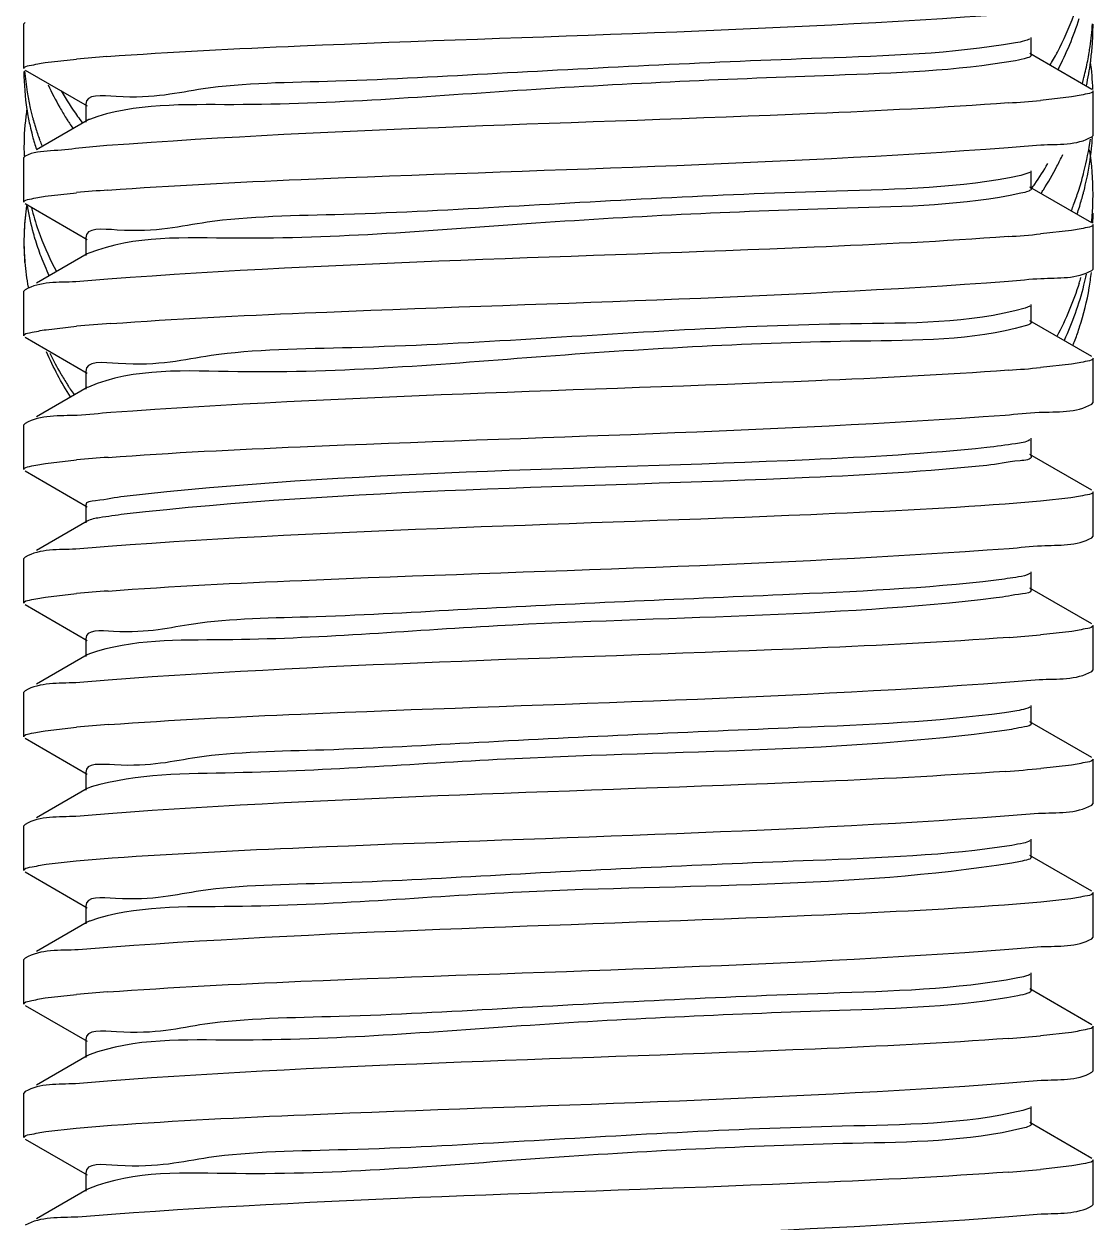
# Model space of a CAD drawing. Extents: x 1680110 to 2699828, y 269661 to 891349.
# Drawn here: x 2392298.8 to 2392353.4, y 723089.7 to 723150.9 of the extents above; entities that cross this region are included whole.
import ezdxf

# ---------------------------------------------------------------- set-up
doc = ezdxf.new("R2010")
doc.units = 0
doc.header["$LTSCALE"] = 1000
doc.header["$MEASUREMENT"] = 0
doc.layers.add('02___PRT_ALL_AXES', color=7, linetype='Continuous')

msp = doc.modelspace()

# ---------------------------------------------------------------- linework, layer by layer
at = {"color": 7, "linetype": 'Continuous'}
for p, q in [((2392298.834, 723150.992), (2392298.77, 723150.918)), ((2392298.77, 723148.641), (2392298.77, 723150.918)), ((2392350.255, 723149.324), (2392350.255, 723150.235)), ((2392353.345, 723147.578), (2392350.182, 723149.409)), ((2392299.852, 723148.948), (2392301.462, 723149.128)), ((2392353.282, 723148.971), (2392353.289, 723149.025)), ((2392298.834, 723148.566), (2392301.997, 723146.735)), ((2392353.41, 723145.226), (2392353.41, 723147.503)), ((2392352.308, 723147.193), (2392350.721, 723147.016)), ((2392301.924, 723146.82), (2392301.924, 723145.909)), ((2392301.997, 723145.994), (2392299.408, 723144.495)), ((2392302.078, 723146.031), (2392301.998, 723145.994)), ((2392353.345, 723145.151), (2392353.41, 723145.226)), ((2392299.295, 723144.875), (2392299.309, 723144.828)), ((2392299.588, 723144.956), (2392299.571, 723145.002)), ((2392298.834, 723144.163), (2392298.77, 723144.088)), ((2392298.77, 723141.811), (2392298.77, 723144.088)), ((2392350.181, 723143.32), (2392349.726, 723143.177)), ((2392350.255, 723142.494), (2392350.255, 723143.405)), ((2392299.862, 723142.119), (2392301.458, 723142.297)), ((2392353.345, 723140.748), (2392350.182, 723142.579)), ((2392352.94, 723142.369), (2392352.948, 723142.399)), ((2392298.834, 723141.736), (2392301.997, 723139.905)), ((2392352.711, 723141.564), (2392352.727, 723141.614)), ((2392352.316, 723140.364), (2392350.727, 723140.187)), ((2392353.41, 723138.396), (2392353.41, 723140.673)), ((2392298.77, 723139.8), (2392298.77, 723139.731)), ((2392301.924, 723139.99), (2392301.924, 723139.079)), ((2392301.997, 723139.164), (2392299.408, 723137.665)), ((2392302.08, 723139.202), (2392301.998, 723139.164)), ((2392353.345, 723138.321), (2392353.41, 723138.396)), ((2392298.834, 723137.333), (2392298.77, 723137.258)), ((2392298.77, 723134.981), (2392298.77, 723137.258)), ((2392350.181, 723136.49), (2392349.947, 723136.401)), ((2392350.255, 723135.664), (2392350.255, 723136.575)), ((2392299.903, 723135.295), (2392301.451, 723135.467)), ((2392353.345, 723133.918), (2392350.182, 723135.749)), ((2392298.834, 723134.906), (2392301.997, 723133.075)), ((2392352.306, 723133.533), (2392350.722, 723133.357)), ((2392353.41, 723131.566), (2392353.41, 723133.843)), ((2392301.924, 723133.16), (2392301.924, 723132.249)), ((2392301.997, 723132.334), (2392299.408, 723130.835)), ((2392302.061, 723132.364), (2392301.998, 723132.334)), ((2392353.345, 723131.491), (2392353.41, 723131.566)), ((2392298.834, 723130.503), (2392298.77, 723130.428)), ((2392298.77, 723128.151), (2392298.77, 723130.428)), ((2392350.255, 723128.834), (2392350.255, 723129.745)), ((2392299.867, 723128.46), (2392301.458, 723128.637)), ((2392353.345, 723127.088), (2392350.182, 723128.919)), ((2392298.834, 723128.076), (2392301.997, 723126.245)), ((2392352.267, 723126.697), (2392350.732, 723126.528)), ((2392353.41, 723124.736), (2392353.41, 723127.013)), ((2392301.924, 723126.33), (2392301.924, 723125.419)), ((2392350.732, 723126.528), (2392348.921, 723126.381)), ((2392301.997, 723125.504), (2392299.408, 723124.005)), ((2392353.345, 723124.661), (2392353.41, 723124.736)), ((2392298.834, 723123.673), (2392298.77, 723123.598)), ((2392298.77, 723121.321), (2392298.77, 723123.598)), ((2392350.255, 723122.004), (2392350.255, 723122.915)), ((2392299.867, 723121.63), (2392301.459, 723121.807)), ((2392353.345, 723120.258), (2392350.182, 723122.089)), ((2392298.834, 723121.246), (2392301.997, 723119.415)), ((2392353.41, 723117.906), (2392353.41, 723120.183)), ((2392301.924, 723119.5), (2392301.924, 723118.589)), ((2392352.32, 723119.875), (2392350.721, 723119.697)), ((2392302.125, 723118.729), (2392301.998, 723118.674)), ((2392301.997, 723118.674), (2392299.408, 723117.175)), ((2392353.345, 723117.831), (2392353.41, 723117.906)), ((2392298.834, 723116.843), (2392298.77, 723116.768)), ((2392298.77, 723114.491), (2392298.77, 723116.768)), ((2392350.255, 723115.174), (2392350.255, 723116.085)), ((2392353.345, 723113.428), (2392350.182, 723115.259)), ((2392299.849, 723114.798), (2392301.452, 723114.977)), ((2392298.834, 723114.416), (2392301.997, 723112.585)), ((2392353.41, 723111.076), (2392353.41, 723113.353)), ((2392301.924, 723112.67), (2392301.924, 723111.759)), ((2392352.302, 723113.042), (2392350.738, 723112.868)), ((2392301.997, 723111.844), (2392299.408, 723110.345)), ((2392302.163, 723111.912), (2392301.998, 723111.844)), ((2392353.345, 723111.001), (2392353.41, 723111.076)), ((2392298.834, 723110.013), (2392298.77, 723109.938)), ((2392298.77, 723107.661), (2392298.77, 723109.938)), ((2392350.255, 723108.344), (2392350.255, 723109.255)), ((2392353.345, 723106.598), (2392350.182, 723108.429)), ((2392299.909, 723107.976), (2392301.445, 723108.146)), ((2392301.445, 723108.146), (2392303.272, 723108.294)), ((2392298.834, 723107.586), (2392301.997, 723105.755)), ((2392353.41, 723104.246), (2392353.41, 723106.523)), ((2392350.737, 723106.038), (2392348.888, 723105.889)), ((2392352.269, 723106.208), (2392350.737, 723106.038)), ((2392301.924, 723105.84), (2392301.924, 723104.929)), ((2392301.997, 723105.014), (2392299.408, 723103.515)), ((2392302.1, 723105.06), (2392301.998, 723105.014)), ((2392353.345, 723104.171), (2392353.41, 723104.246)), ((2392298.834, 723103.183), (2392298.77, 723103.108)), ((2392298.77, 723100.831), (2392298.77, 723103.108)), ((2392350.255, 723101.514), (2392350.255, 723102.425)), ((2392353.345, 723099.768), (2392350.182, 723101.599)), ((2392299.858, 723101.139), (2392301.461, 723101.318)), ((2392298.834, 723100.756), (2392301.997, 723098.925)), ((2392352.312, 723099.384), (2392350.72, 723099.207)), ((2392353.41, 723097.416), (2392353.41, 723099.693)), ((2392301.924, 723099.01), (2392301.924, 723098.099)), ((2392301.997, 723098.184), (2392299.408, 723096.685)), ((2392302.096, 723098.229), (2392301.998, 723098.184)), ((2392353.345, 723097.341), (2392353.41, 723097.416)), ((2392298.834, 723096.353), (2392298.77, 723096.278)), ((2392298.77, 723094.001), (2392298.77, 723096.278)), ((2392350.181, 723095.51), (2392349.826, 723095.39)), ((2392350.255, 723094.684), (2392350.255, 723095.595)), ((2392299.883, 723094.313), (2392301.441, 723094.486)), ((2392301.441, 723094.486), (2392303.251, 723094.633)), ((2392353.345, 723092.938), (2392350.182, 723094.769)), ((2392298.834, 723093.926), (2392301.997, 723092.095)), ((2392352.333, 723092.557), (2392350.726, 723092.377)), ((2392353.41, 723090.586), (2392353.41, 723092.863)), ((2392301.924, 723092.18), (2392301.924, 723091.269)), ((2392301.997, 723091.354), (2392299.408, 723089.855)), ((2392302.071, 723091.389), (2392301.998, 723091.354)), ((2392353.345, 723090.512), (2392353.41, 723090.586))]:
    msp.add_line(p, q, dxfattribs=at)
for centre, radius, start, end in [((2392336.711, 723157.261), 16.787, 332.38838, 339.43993), ((2392338.482, 723151.886), 14.928, 351.846, 356.2867), ((2392338.638, 723150.909), 14.771, 355.5353, 359.99493), ((2392336.071, 723157.583), 17.503, 331.70877, 332.06198), ((2392336.143, 723157.544), 17.421, 332.06197, 332.42601), ((2392338.272, 723151.917), 15.14, 349.0418, 350.63967), ((2392338.349, 723151.904), 15.063, 350.64003, 351.8499), ((2392338.489, 723150.92), 14.921, 352.70337, 355.53637), ((2392309.6, 723059.515), 89.982, 94.19792, 95.18889), ((2392335.729, 723157.772), 17.894, 329.99364, 330.43264), ((2392335.905, 723157.673), 17.692, 330.43107, 331.70711), ((2392338.125, 723151.946), 15.29, 345.77591, 349.03863), ((2392338.282, 723150.949), 15.13, 347.84052, 352.48893), ((2392338.529, 723147.036), 14.881, 2.08932, 7.53334), ((2392311.463, 723148.499), 12.694, 180.02636, 188.86428), ((2392311.683, 723149.492), 12.915, 184.28505, 194.08425), ((2392337.959, 723151.988), 15.461, 344.56355, 345.77831), ((2392313.578, 723154.055), 14.941, 204.72672, 209.72324), ((2392314.63, 723155.634), 16.158, 210.24782, 215.73267), ((2392342.481, 723237.776), 91.133, 274.16321, 275.1878), ((2392311.444, 723144.624), 12.674, 171.89905, 179.97887), ((2392311.611, 723144.603), 12.842, 171.23841, 171.90996), ((2392311.657, 723148.526), 12.889, 188.85142, 189.81542), ((2392311.777, 723148.547), 13.011, 189.81946, 193.08109), ((2392311.977, 723149.56), 13.216, 194.0613, 195.3449), ((2392314.193, 723154.401), 15.645, 209.70661, 211.99456), ((2392312.095, 723149.593), 13.339, 195.3456, 196.77793), ((2392312.198, 723149.624), 13.446, 196.77664, 197.22067), ((2392314.458, 723154.565), 15.958, 211.98843, 212.3803), ((2392314.571, 723154.636), 16.091, 212.38074, 213.08926), ((2392314.757, 723154.758), 16.313, 213.09015, 214.18599), ((2392315.336, 723156.129), 17.02, 215.69841, 217.04961), ((2392302.483, 723145.02), 1.089, 109.96472, 111.82724), ((2392311.942, 723148.585), 13.18, 193.07947, 195.29782), ((2392312.07, 723148.62), 13.313, 195.29646, 196.33914), ((2392312.391, 723149.685), 13.649, 197.22693, 200.06654), ((2392338.538, 723146.086), 14.872, 354.07196, 356.26019), ((2392311.323, 723144.629), 12.553, 180.00084, 182.13638), ((2392312.225, 723148.666), 13.474, 196.54913, 197.92083), ((2392312.659, 723149.782), 13.933, 200.26671, 201.40137), ((2392338.209, 723147.098), 15.204, 345.78153, 352.20256), ((2392338.322, 723146.112), 15.089, 347.9337, 354.0596), ((2392338.53, 723142.209), 14.879, 0.02022, 8.83236), ((2392336.332, 723151.651), 17.209, 332.271, 334.49757), ((2392335.11, 723153.315), 18.617, 325.38357, 329.20206), ((2392335.689, 723151.995), 17.938, 327.82959, 332.25258), ((2392337.831, 723147.193), 15.594, 342.41355, 345.78461), ((2392334.58, 723153.675), 19.257, 324.66063, 324.99582), ((2392334.661, 723153.619), 19.158, 324.99577, 325.39951), ((2392338.095, 723146.158), 15.321, 345.79838, 347.94108), ((2392309.671, 723051.862), 90.808, 94.17199, 95.18887), ((2392335.165, 723152.317), 18.553, 327.20312, 327.85011), ((2392337.41, 723147.327), 16.036, 339.38186, 342.03731), ((2392337.609, 723147.261), 15.826, 342.04253, 342.42049), ((2392337.827, 723146.229), 15.598, 342.79148, 345.29681), ((2392337.995, 723146.183), 15.424, 345.30097, 345.6836), ((2392338.654, 723142.215), 14.755, 356.29028, 359.99667), ((2392311.486, 723139.79), 12.716, 171.64501, 177.54802), ((2392311.844, 723143.731), 13.079, 189.36639, 195.44678), ((2392311.973, 723144.73), 13.213, 194.03207, 195.29641), ((2392337.158, 723147.421), 16.305, 338.29271, 339.3859), ((2392337.574, 723146.306), 15.863, 341.29634, 342.60487), ((2392312.306, 723144.826), 13.559, 195.3162, 200.39773), ((2392338.55, 723142.222), 14.86, 354.53631, 356.29189), ((2392338.691, 723141.249), 14.719, 358.04486, 359.99927), ((2392311.328, 723139.799), 12.558, 177.55823, 179.9989), ((2392312.078, 723143.793), 13.322, 195.43489, 196.40077), ((2392342.445, 723231.367), 91.555, 274.14649, 275.19053), ((2392311.298, 723139.8), 12.528, 180.00002, 180.30728), ((2392311.318, 723139.8), 12.548, 180.30753, 181.50947), ((2392312.145, 723143.812), 13.391, 196.40017, 196.66388), ((2392312.404, 723143.893), 13.662, 196.67753, 200.78851), ((2392313.174, 723145.161), 14.489, 200.44246, 208.40818), ((2392311.346, 723139.8), 12.576, 181.5093, 182.21602), ((2392311.393, 723139.802), 12.623, 182.21693, 184.33673), ((2392312.945, 723144.1), 14.241, 200.79279, 205.0496), ((2392311.441, 723139.806), 12.671, 184.33573, 184.836), ((2392311.587, 723139.821), 12.818, 184.84799, 190.56833), ((2392337.709, 723142.4), 15.721, 342.51146, 343.57242), ((2392338.093, 723141.329), 15.323, 345.78042, 347.93101), ((2392309.872, 723042.665), 93.183, 94.10288, 95.18516), ((2392313.674, 723140.583), 15.049, 205.54178, 210.1204), ((2392314.268, 723140.924), 15.734, 210.1074, 212.42835), ((2392342.467, 723224.282), 91.3, 274.15757, 275.18771), ((2392314.541, 723141.095), 16.056, 212.42194, 212.81138), ((2392314.64, 723141.159), 16.174, 212.8116, 213.38186), ((2392314.827, 723141.283), 16.398, 213.38336, 214.5998), ((2392309.682, 723038.072), 90.938, 94.16845, 95.18814), ((2392309.679, 723031.272), 90.908, 94.16941, 95.18818), ((2392342.524, 723209.957), 90.632, 274.17697, 275.18896), ((2392309.694, 723024.285), 91.066, 94.16001, 95.19244), ((2392342.281, 723205.959), 93.474, 274.08736, 275.19138), ((2392302.752, 723110.077), 1.927, 106.44247, 107.81104), ((2392302.554, 723103.849), 1.294, 108.82004, 110.5379), ((2392309.632, 723011.333), 90.355, 94.18636, 95.18864), ((2392342.503, 723189.713), 90.879, 274.17077, 275.18796), ((2392342.503, 723182.873), 90.869, 274.166, 275.19254)]:
    msp.add_arc(centre, radius, start, end, dxfattribs=at)
for points, knots in [([(2392303.013, 723149.255), (2392306.302, 723149.499), (2392321.664, 723150.25), (2392337.049, 723150.548), (2392349.097, 723151.437)], [0, 0, 0, 0, 0.214431, 1, 1, 1, 1]), ([(2392349.445, 723149.953), (2392346.186, 723149.381), (2392337.324, 723149.136), (2392325.656, 723148.549), (2392315.343, 723147.952), (2392308.329, 723147.886), (2392305.078, 723146.978), (2392301.928, 723147.353), (2392301.925, 723146.82)], [0, 0, 0, 0, 0.208314, 0.556741, 0.729964, 0.872592, 0.966425, 1, 1, 1, 1]), ([(2392350.181, 723150.15), (2392350.098, 723150.102), (2392349.85, 723150.031), (2392349.602, 723149.98), (2392349.445, 723149.953)], [0, 0, 0, 0, 0.376053, 1, 1, 1, 1]), ([(2392298.77, 723148.641), (2392298.77, 723148.745), (2392299.299, 723148.837), (2392299.58, 723148.909), (2392299.852, 723148.948)], [0, 0, 0, 0, 0.274937, 1, 1, 1, 1]), ([(2392349.445, 723149.042), (2392346.388, 723148.506), (2392338.016, 723148.234), (2392324.666, 723147.667), (2392312.121, 723146.59), (2392304.434, 723146.89), (2392302.111, 723146.044)], [0, 0, 0, 0, 0.196272, 0.527834, 0.84365, 1, 1, 1, 1]), ([(2392350.255, 723149.324), (2392350.254, 723149.241), (2392349.876, 723149.13), (2392349.65, 723149.078), (2392349.445, 723149.042)], [0, 0, 0, 0, 0.284875, 1, 1, 1, 1]), ([(2392353.41, 723147.503), (2392353.41, 723147.397), (2392352.87, 723147.305), (2392352.585, 723147.232), (2392352.308, 723147.193)], [0, 0, 0, 0, 0.274601, 1, 1, 1, 1]), ([(2392349.097, 723146.884), (2392345.794, 723146.64), (2392330.432, 723145.89), (2392315.047, 723145.596), (2392303.013, 723144.702)], [0, 0, 0, 0, 0.215366, 1, 1, 1, 1]), ([(2392349.065, 723144.605), (2392349.622, 723144.646), (2392351.027, 723144.826), (2392352.582, 723144.712), (2392353.344, 723145.151)], [0, 0, 0, 0, 0.38848, 1, 1, 1, 1]), ([(2392303.013, 723144.702), (2392302.051, 723144.63), (2392300.691, 723144.441), (2392299.217, 723144.382), (2392298.835, 723144.163)], [0, 0, 0, 0, 0.686393, 1, 1, 1, 1]), ([(2392303.064, 723142.429), (2392306.353, 723142.672), (2392321.687, 723143.42), (2392337.044, 723143.721), (2392349.065, 723144.605)], [0, 0, 0, 0, 0.214799, 1, 1, 1, 1]), ([(2392349.726, 723143.177), (2392346.64, 723142.51), (2392337.846, 723142.402), (2392326.238, 723141.734), (2392315.747, 723141.141), (2392308.534, 723141.079), (2392305.188, 723140.14), (2392301.927, 723140.541), (2392301.924, 723139.99)], [0, 0, 0, 0, 0.197523, 0.546874, 0.723198, 0.869167, 0.965506, 1, 1, 1, 1]), ([(2392298.77, 723141.811), (2392298.77, 723141.916), (2392299.305, 723142.008), (2392299.588, 723142.08), (2392299.862, 723142.119)], [0, 0, 0, 0, 0.274752, 1, 1, 1, 1]), ([(2392349.726, 723142.266), (2392346.819, 723141.638), (2392338.478, 723141.49), (2392325.071, 723140.856), (2392312.322, 723139.704), (2392304.413, 723140.128), (2392302.08, 723139.202)], [0, 0, 0, 0, 0.186784, 0.520359, 0.84235, 1, 1, 1, 1]), ([(2392350.254, 723142.494), (2392350.254, 723142.436), (2392350.021, 723142.333), (2392349.86, 723142.295), (2392349.726, 723142.266)], [0, 0, 0, 0, 0.297907, 1, 1, 1, 1]), ([(2392353.41, 723140.673), (2392353.41, 723140.568), (2392352.874, 723140.476), (2392352.591, 723140.403), (2392352.316, 723140.364)], [0, 0, 0, 0, 0.274732, 1, 1, 1, 1]), ([(2392349.065, 723140.051), (2392345.765, 723139.809), (2392330.431, 723139.061), (2392315.074, 723138.763), (2392303.064, 723137.876)], [0, 0, 0, 0, 0.215509, 1, 1, 1, 1]), ([(2392349.086, 723137.776), (2392349.641, 723137.817), (2392351.039, 723137.996), (2392352.585, 723137.885), (2392353.344, 723138.321)], [0, 0, 0, 0, 0.388393, 1, 1, 1, 1]), ([(2392303.064, 723137.876), (2392302.514, 723137.835), (2392301.125, 723137.657), (2392299.589, 723137.767), (2392298.835, 723137.333)], [0, 0, 0, 0, 0.38831, 1, 1, 1, 1]), ([(2392303.205, 723135.609), (2392306.507, 723135.85), (2392321.801, 723136.594), (2392337.118, 723136.894), (2392349.086, 723137.776)], [0, 0, 0, 0, 0.216208, 1, 1, 1, 1]), ([(2392349.947, 723136.401), (2392347.069, 723135.587), (2392338.323, 723135.721), (2392326.819, 723134.908), (2392316.153, 723134.331), (2392308.739, 723134.273), (2392305.303, 723133.301), (2392301.922, 723133.729), (2392301.925, 723133.16)], [0, 0, 0, 0, 0.186288, 0.536533, 0.716094, 0.865568, 0.964542, 1, 1, 1, 1]), ([(2392298.77, 723134.981), (2392298.77, 723135.09), (2392299.327, 723135.18), (2392299.619, 723135.256), (2392299.903, 723135.295)], [0, 0, 0, 0, 0.274062, 1, 1, 1, 1]), ([(2392349.947, 723135.49), (2392347.229, 723134.722), (2392338.913, 723134.797), (2392325.511, 723134.023), (2392312.551, 723132.829), (2392304.415, 723133.362), (2392302.061, 723132.364)], [0, 0, 0, 0, 0.176522, 0.51169, 0.840168, 1, 1, 1, 1]), ([(2392350.254, 723135.664), (2392350.254, 723135.625), (2392350.131, 723135.541), (2392350.026, 723135.513), (2392349.947, 723135.49)], [0, 0, 0, 0, 0.320077, 1, 1, 1, 1]), ([(2392353.41, 723133.843), (2392353.41, 723133.737), (2392352.869, 723133.645), (2392352.583, 723133.572), (2392352.306, 723133.533)], [0, 0, 0, 0, 0.274571, 1, 1, 1, 1]), ([(2392349.086, 723133.223), (2392345.808, 723132.981), (2392330.513, 723132.235), (2392315.197, 723131.929), (2392303.205, 723131.056)], [0, 0, 0, 0, 0.214714, 1, 1, 1, 1]), ([(2392303.205, 723131.056), (2392302.636, 723131.014), (2392301.201, 723130.831), (2392299.614, 723130.95), (2392298.835, 723130.503)], [0, 0, 0, 0, 0.388708, 1, 1, 1, 1]), ([(2392348.921, 723130.934), (2392349.497, 723130.976), (2392350.949, 723131.161), (2392352.556, 723131.038), (2392353.344, 723131.491)], [0, 0, 0, 0, 0.388851, 1, 1, 1, 1]), ([(2392303.071, 723128.769), (2392306.341, 723129.011), (2392321.625, 723129.757), (2392336.93, 723130.066), (2392348.921, 723130.934)], [0, 0, 0, 0, 0.21429, 1, 1, 1, 1]), ([(2392347.974, 723129.269), (2392344.958, 723128.949), (2392330.259, 723128.13), (2392315.507, 723128.091), (2392303.899, 723126.772)], [0, 0, 0, 0, 0.206066, 1, 1, 1, 1]), ([(2392350.182, 723129.66), (2392349.965, 723129.534), (2392349.197, 723129.431), (2392348.469, 723129.321), (2392347.974, 723129.269)], [0, 0, 0, 0, 0.334937, 1, 1, 1, 1]), ([(2392350.254, 723128.834), (2392350.255, 723128.626), (2392349.086, 723128.587), (2392348.544, 723128.418), (2392347.974, 723128.358)], [0, 0, 0, 0, 0.266311, 1, 1, 1, 1]), ([(2392298.77, 723128.151), (2392298.77, 723128.257), (2392299.307, 723128.348), (2392299.591, 723128.421), (2392299.867, 723128.46)], [0, 0, 0, 0, 0.274675, 1, 1, 1, 1]), ([(2392347.974, 723128.358), (2392344.958, 723128.038), (2392330.259, 723127.22), (2392315.507, 723127.181), (2392303.899, 723125.862)], [0, 0, 0, 0, 0.206066, 1, 1, 1, 1]), ([(2392303.899, 723126.772), (2392303.405, 723126.716), (2392302.928, 723126.575), (2392301.924, 723126.512), (2392301.925, 723126.33)], [0, 0, 0, 0, 0.732092, 1, 1, 1, 1]), ([(2392353.41, 723127.013), (2392353.41, 723126.904), (2392352.848, 723126.814), (2392352.554, 723126.737), (2392352.267, 723126.697)], [0, 0, 0, 0, 0.273913, 1, 1, 1, 1]), ([(2392348.921, 723126.381), (2392345.612, 723126.141), (2392330.328, 723125.398), (2392315.022, 723125.099), (2392303.071, 723124.216)], [0, 0, 0, 0, 0.216791, 1, 1, 1, 1]), ([(2392303.899, 723125.862), (2392303.475, 723125.813), (2392302.846, 723125.716), (2392302.188, 723125.614), (2392301.997, 723125.504)], [0, 0, 0, 0, 0.660111, 1, 1, 1, 1]), ([(2392349.125, 723124.119), (2392349.675, 723124.16), (2392351.06, 723124.338), (2392352.592, 723124.229), (2392353.344, 723124.661)], [0, 0, 0, 0, 0.388284, 1, 1, 1, 1]), ([(2392303.071, 723124.216), (2392302.52, 723124.175), (2392301.129, 723123.997), (2392299.59, 723124.107), (2392298.835, 723123.673)], [0, 0, 0, 0, 0.388335, 1, 1, 1, 1]), ([(2392303.07, 723121.939), (2392306.366, 723122.183), (2392321.719, 723122.932), (2392337.095, 723123.229), (2392349.125, 723124.119)], [0, 0, 0, 0, 0.215098, 1, 1, 1, 1]), ([(2392348.457, 723122.493), (2392344.84, 723122.063), (2392335.834, 723121.666), (2392324.14, 723121.173), (2392314.318, 723120.586), (2392307.805, 723120.506), (2392304.814, 723119.679), (2392301.923, 723119.988), (2392301.925, 723119.5)], [0, 0, 0, 0, 0.234227, 0.580164, 0.745965, 0.88067, 0.968589, 1, 1, 1, 1]), ([(2392350.182, 723122.83), (2392350.007, 723122.729), (2392349.412, 723122.629), (2392348.84, 723122.538), (2392348.457, 723122.493)], [0, 0, 0, 0, 0.343232, 1, 1, 1, 1]), ([(2392350.255, 723122.004), (2392350.256, 723121.837), (2392349.347, 723121.762), (2392348.907, 723121.636), (2392348.457, 723121.582)], [0, 0, 0, 0, 0.269121, 1, 1, 1, 1]), ([(2392298.77, 723121.321), (2392298.77, 723121.427), (2392299.307, 723121.518), (2392299.591, 723121.591), (2392299.867, 723121.63)], [0, 0, 0, 0, 0.274682, 1, 1, 1, 1]), ([(2392348.457, 723121.582), (2392340.006, 723120.578), (2392326.733, 723120.652), (2392311.448, 723119.282), (2392304.298, 723119.49), (2392302.125, 723118.729)], [0, 0, 0, 0, 0.549921, 0.851211, 1, 1, 1, 1]), ([(2392353.41, 723120.183), (2392353.41, 723120.078), (2392352.876, 723119.986), (2392352.594, 723119.914), (2392352.32, 723119.875)], [0, 0, 0, 0, 0.274803, 1, 1, 1, 1]), ([(2392349.125, 723119.566), (2392345.831, 723119.322), (2392330.479, 723118.573), (2392315.103, 723118.275), (2392303.07, 723117.386)], [0, 0, 0, 0, 0.214898, 1, 1, 1, 1]), ([(2392348.943, 723117.276), (2392349.517, 723117.317), (2392350.961, 723117.502), (2392352.561, 723117.38), (2392353.344, 723117.831)], [0, 0, 0, 0, 0.388831, 1, 1, 1, 1]), ([(2392303.07, 723117.386), (2392302.518, 723117.345), (2392301.128, 723117.167), (2392299.59, 723117.277), (2392298.835, 723116.843)], [0, 0, 0, 0, 0.388327, 1, 1, 1, 1]), ([(2392303.087, 723115.111), (2392306.362, 723115.352), (2392321.648, 723116.098), (2392336.955, 723116.405), (2392348.943, 723117.276)], [0, 0, 0, 0, 0.214542, 1, 1, 1, 1]), ([(2392348.885, 723115.717), (2392345.393, 723115.244), (2392336.433, 723114.885), (2392324.73, 723114.367), (2392314.713, 723113.774), (2392308.007, 723113.7), (2392304.915, 723112.841), (2392301.926, 723113.176), (2392301.925, 723112.67)], [0, 0, 0, 0, 0.224495, 0.571413, 0.739998, 0.877661, 0.967782, 1, 1, 1, 1]), ([(2392350.182, 723116), (2392350.046, 723115.922), (2392349.602, 723115.829), (2392349.169, 723115.756), (2392348.885, 723115.717)], [0, 0, 0, 0, 0.353542, 1, 1, 1, 1]), ([(2392350.255, 723115.174), (2392350.255, 723115.044), (2392349.578, 723114.945), (2392349.229, 723114.853), (2392348.885, 723114.806)], [0, 0, 0, 0, 0.273392, 1, 1, 1, 1]), ([(2392298.77, 723114.491), (2392298.77, 723114.595), (2392299.298, 723114.687), (2392299.577, 723114.759), (2392299.849, 723114.798)], [0, 0, 0, 0, 0.274967, 1, 1, 1, 1]), ([(2392348.885, 723114.806), (2392340.603, 723113.684), (2392327.367, 723113.818), (2392311.92, 723112.545), (2392304.557, 723112.62), (2392302.206, 723111.925)], [0, 0, 0, 0, 0.536061, 0.842785, 1, 1, 1, 1]), ([(2392353.41, 723113.353), (2392353.41, 723113.247), (2392352.867, 723113.155), (2392352.58, 723113.082), (2392352.302, 723113.042)], [0, 0, 0, 0, 0.274455, 1, 1, 1, 1]), ([(2392348.943, 723112.723), (2392345.638, 723112.483), (2392330.352, 723111.739), (2392315.044, 723111.439), (2392303.087, 723110.557)], [0, 0, 0, 0, 0.216545, 1, 1, 1, 1]), ([(2392348.888, 723110.442), (2392349.469, 723110.484), (2392350.931, 723110.67), (2392352.551, 723110.545), (2392353.344, 723111.001)], [0, 0, 0, 0, 0.388954, 1, 1, 1, 1]), ([(2392303.087, 723110.557), (2392302.534, 723110.517), (2392301.138, 723110.337), (2392299.593, 723110.449), (2392298.835, 723110.013)], [0, 0, 0, 0, 0.388405, 1, 1, 1, 1]), ([(2392303.272, 723108.294), (2392306.551, 723108.531), (2392321.757, 723109.271), (2392336.985, 723109.582), (2392348.888, 723110.442)], [0, 0, 0, 0, 0.216013, 1, 1, 1, 1]), ([(2392349.257, 723108.941), (2392345.907, 723108.412), (2392337.005, 723108.114), (2392325.318, 723107.558), (2392315.111, 723106.962), (2392308.21, 723106.893), (2392305.017, 723106.003), (2392301.928, 723106.363), (2392301.925, 723105.84)], [0, 0, 0, 0, 0.214366, 0.562247, 0.733734, 0.874498, 0.966936, 1, 1, 1, 1]), ([(2392350.181, 723109.17), (2392350.08, 723109.112), (2392349.766, 723109.031), (2392349.456, 723108.973), (2392349.257, 723108.941)], [0, 0, 0, 0, 0.366681, 1, 1, 1, 1]), ([(2392350.255, 723108.344), (2392350.254, 723108.245), (2392349.777, 723108.136), (2392349.508, 723108.07), (2392349.257, 723108.031)], [0, 0, 0, 0, 0.279746, 1, 1, 1, 1]), ([(2392298.77, 723107.661), (2392298.77, 723107.77), (2392299.33, 723107.86), (2392299.623, 723107.936), (2392299.909, 723107.976)], [0, 0, 0, 0, 0.273953, 1, 1, 1, 1]), ([(2392349.257, 723108.031), (2392340.995, 723106.724), (2392327.567, 723107.09), (2392312.027, 723105.632), (2392304.462, 723105.867), (2392302.136, 723105.073)], [0, 0, 0, 0, 0.531437, 0.84384, 1, 1, 1, 1]), ([(2392353.41, 723106.523), (2392353.41, 723106.414), (2392352.849, 723106.324), (2392352.556, 723106.248), (2392352.269, 723106.208)], [0, 0, 0, 0, 0.273934, 1, 1, 1, 1]), ([(2392348.888, 723105.889), (2392345.604, 723105.651), (2392330.398, 723104.912), (2392315.171, 723104.602), (2392303.272, 723103.741)], [0, 0, 0, 0, 0.216278, 1, 1, 1, 1]), ([(2392349.112, 723103.628), (2392349.663, 723103.669), (2392351.053, 723103.847), (2392352.59, 723103.737), (2392353.344, 723104.171)], [0, 0, 0, 0, 0.388304, 1, 1, 1, 1]), ([(2392303.272, 723103.741), (2392302.693, 723103.699), (2392301.237, 723103.513), (2392299.625, 723103.637), (2392298.835, 723103.183)], [0, 0, 0, 0, 0.388902, 1, 1, 1, 1]), ([(2392303.036, 723101.447), (2392306.328, 723101.691), (2392321.688, 723102.441), (2392337.071, 723102.739), (2392349.112, 723103.628)], [0, 0, 0, 0, 0.214716, 1, 1, 1, 1]), ([(2392350.181, 723102.34), (2392350.111, 723102.3), (2392349.905, 723102.235), (2392349.699, 723102.19), (2392349.571, 723102.166)], [0, 0, 0, 0, 0.383917, 1, 1, 1, 1]), ([(2392349.571, 723102.166), (2392346.381, 723101.558), (2392337.548, 723101.362), (2392325.902, 723100.746), (2392315.513, 723100.15), (2392308.415, 723100.086), (2392305.124, 723099.165), (2392301.928, 723099.551), (2392301.925, 723099.01)], [0, 0, 0, 0, 0.203823, 0.552642, 0.727155, 0.87117, 0.966043, 1, 1, 1, 1]), ([(2392298.77, 723100.831), (2392298.77, 723100.936), (2392299.302, 723101.028), (2392299.584, 723101.1), (2392299.858, 723101.139)], [0, 0, 0, 0, 0.274834, 1, 1, 1, 1]), ([(2392349.571, 723101.255), (2392346.573, 723100.684), (2392338.212, 723100.456), (2392324.832, 723099.867), (2392312.201, 723098.755), (2392304.422, 723099.109), (2392302.096, 723098.229)], [0, 0, 0, 0, 0.192381, 0.524853, 0.843231, 1, 1, 1, 1]), ([(2392350.254, 723101.514), (2392350.254, 723101.443), (2392349.941, 723101.333), (2392349.743, 723101.288), (2392349.571, 723101.255)], [0, 0, 0, 0, 0.289583, 1, 1, 1, 1]), ([(2392353.41, 723099.693), (2392353.41, 723099.587), (2392352.872, 723099.496), (2392352.588, 723099.423), (2392352.312, 723099.384)], [0, 0, 0, 0, 0.274668, 1, 1, 1, 1]), ([(2392349.112, 723099.075), (2392345.813, 723098.831), (2392330.454, 723098.082), (2392315.071, 723097.786), (2392303.036, 723096.894)], [0, 0, 0, 0, 0.215136, 1, 1, 1, 1]), ([(2392349.104, 723096.798), (2392349.656, 723096.838), (2392351.048, 723097.017), (2392352.588, 723096.906), (2392353.344, 723097.341)], [0, 0, 0, 0, 0.388363, 1, 1, 1, 1]), ([(2392303.036, 723096.894), (2392302.489, 723096.853), (2392301.11, 723096.676), (2392299.584, 723096.784), (2392298.835, 723096.353)], [0, 0, 0, 0, 0.388224, 1, 1, 1, 1]), ([(2392303.251, 723094.633), (2392306.558, 723094.873), (2392321.843, 723095.616), (2392337.151, 723095.915), (2392349.104, 723096.798)], [0, 0, 0, 0, 0.216727, 1, 1, 1, 1]), ([(2392349.826, 723095.39), (2392346.823, 723094.67), (2392338.054, 723094.646), (2392326.482, 723093.927), (2392315.917, 723093.339), (2392308.62, 723093.279), (2392305.236, 723092.326), (2392301.924, 723092.739), (2392301.924, 723092.18)], [0, 0, 0, 0, 0.192848, 0.542579, 0.720249, 0.867673, 0.965105, 1, 1, 1, 1]), ([(2392298.77, 723094.001), (2392298.77, 723094.108), (2392299.316, 723094.199), (2392299.603, 723094.273), (2392299.883, 723094.313)], [0, 0, 0, 0, 0.274367, 1, 1, 1, 1]), ([(2392349.826, 723094.479), (2392346.994, 723093.8), (2392338.666, 723093.729), (2392325.253, 723093.048), (2392312.416, 723091.874), (2392304.412, 723092.346), (2392302.071, 723091.389)], [0, 0, 0, 0, 0.182551, 0.516838, 0.841522, 1, 1, 1, 1]), ([(2392350.254, 723094.684), (2392350.254, 723094.635), (2392350.072, 723094.538), (2392349.935, 723094.505), (2392349.826, 723094.479)], [0, 0, 0, 0, 0.305772, 1, 1, 1, 1]), ([(2392353.41, 723092.863), (2392353.41, 723092.759), (2392352.883, 723092.667), (2392352.604, 723092.596), (2392352.333, 723092.557)], [0, 0, 0, 0, 0.275017, 1, 1, 1, 1]), ([(2392349.104, 723092.244), (2392345.833, 723092.003), (2392330.547, 723091.257), (2392315.24, 723090.949), (2392303.251, 723090.079)], [0, 0, 0, 0, 0.214372, 1, 1, 1, 1]), ([(2392303.251, 723090.079), (2392302.675, 723090.038), (2392301.226, 723089.853), (2392299.621, 723089.975), (2392298.835, 723089.523)], [0, 0, 0, 0, 0.388876, 1, 1, 1, 1]), ([(2392303.057, 723087.789), (2392306.351, 723088.032), (2392321.703, 723088.782), (2392337.077, 723089.079), (2392349.11, 723089.968)], [0, 0, 0, 0, 0.214927, 1, 1, 1, 1]), ([(2392349.11, 723089.968), (2392349.661, 723090.009), (2392351.051, 723090.187), (2392352.589, 723090.077), (2392353.344, 723090.512)], [0, 0, 0, 0, 0.388319, 1, 1, 1, 1])]:
    msp.add_open_spline(points, degree=3, knots=knots, dxfattribs=at)
for points in [[(2392351.62, 723148.58), (2392352.053, 723149.419), (2392352.42, 723150.297), (2392352.703, 723151.198)], [(2392352.704, 723137.676), (2392352.407, 723136.736), (2392352.022, 723135.821), (2392351.563, 723134.948)], [(2392351.945, 723134.755), (2392352.363, 723135.657), (2392352.702, 723136.601), (2392352.947, 723137.565)]]:
    msp.add_open_spline(points, degree=3, dxfattribs=at)
at = {"layer": '02___PRT_ALL_AXES', "color": 7, "linetype": 'Continuous'}
for p, q in [((2392298.77, 723148.641), (2392298.77, 723150.918)), ((2392353.41, 723145.226), (2392353.41, 723147.503)), ((2392298.77, 723141.811), (2392298.77, 723144.088)), ((2392353.41, 723138.396), (2392353.41, 723140.673)), ((2392298.77, 723139.8), (2392298.77, 723139.731)), ((2392298.77, 723134.981), (2392298.77, 723137.258)), ((2392353.41, 723131.566), (2392353.41, 723133.843)), ((2392298.77, 723128.151), (2392298.77, 723130.428)), ((2392353.41, 723124.736), (2392353.41, 723127.013)), ((2392298.77, 723121.321), (2392298.77, 723123.598)), ((2392353.41, 723117.906), (2392353.41, 723120.183)), ((2392298.77, 723114.491), (2392298.77, 723116.768)), ((2392353.41, 723111.076), (2392353.41, 723113.353)), ((2392298.77, 723107.661), (2392298.77, 723109.938)), ((2392353.41, 723104.246), (2392353.41, 723106.523)), ((2392298.77, 723100.831), (2392298.77, 723103.108)), ((2392353.41, 723097.416), (2392353.41, 723099.693)), ((2392298.77, 723094.001), (2392298.77, 723096.278)), ((2392353.41, 723090.586), (2392353.41, 723092.863))]:
    msp.add_line(p, q, dxfattribs=at)
for centre, radius, start, end in [((2392312.536, 723139.723), 13.767, 172.1103, 177.16226), ((2392312.404, 723139.731), 13.634, 177.16702, 179.99886), ((2392312.386, 723139.731), 13.617, 180.00025, 181.39902), ((2392312.434, 723139.733), 13.664, 181.39966, 183.69349), ((2392312.484, 723139.736), 13.714, 183.69263, 184.45126), ((2392339.52, 723139.754), 13.89, 350.36186, 353.62002), ((2392339.121, 723139.83), 14.297, 342.08508, 350.32897), ((2392338.531, 723140.018), 14.916, 338.76752, 341.42536), ((2392338.743, 723139.946), 14.692, 341.4311, 341.8398), ((2392338.789, 723139.931), 14.644, 341.83987, 342.11069), ((2392338.311, 723140.102), 15.152, 338.346, 338.77329)]:
    msp.add_arc(centre, radius, start, end, dxfattribs=at)
msp.add_open_spline([(2392301.142, 723131.857), (2392300.679, 723132.591), (2392300.27, 723133.364), (2392299.93, 723134.162)], degree=3, dxfattribs=at)

doc.saveas('drawing.dxf')
